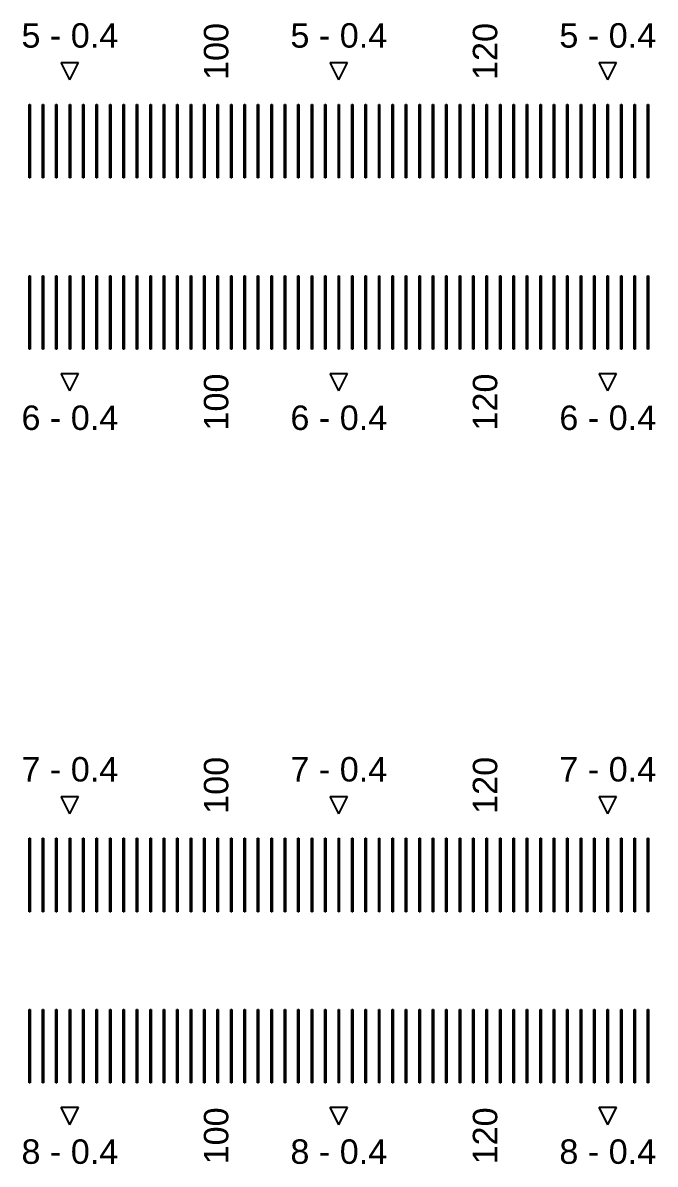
# Model space of a CAD drawing. Extents: x -24493 to 76507, y 84496 to 185496.
# Drawn here: x 22257.7 to 22516.4, y 114200.2 to 114666.7 of the extents above; entities that cross this region are included whole.
import ezdxf

# ---------------------------------------------------------------- set-up
doc = ezdxf.new("R2010")
doc.units = 13
doc.layers.add('CL - Label-1', color=120, linetype='Continuous')
doc.layers.add('CL - Label-2', color=132, linetype='Continuous')
doc.layers.add('CL - Sub-Micro', color=7, linetype='Continuous', true_color=0x47d1ff)
doc.styles.get("Standard").update_dxf_attribs({"font": 'arial.ttf'})

msp = doc.modelspace()

# ---------------------------------------------------------------- linework, layer by layer
at = {"layer": 'CL - Label-2'}
for p, q in [((22276.99, 114643.36), (22273.45, 114650.46)), ((22273.45, 114650.46), (22280.52, 114650.46)), ((22276.99, 114643.36), (22280.52, 114650.46)), ((22386.99, 114643.36), (22383.45, 114650.46)), ((22383.45, 114650.46), (22390.52, 114650.46)), ((22386.99, 114643.36), (22390.52, 114650.46)), ((22496.99, 114643.36), (22493.45, 114650.46)), ((22493.45, 114650.46), (22500.52, 114650.46)), ((22496.99, 114643.36), (22500.52, 114650.46)), ((22276.99, 114516.29), (22273.45, 114523.39)), ((22273.45, 114523.39), (22280.52, 114523.39)), ((22276.99, 114516.29), (22280.52, 114523.39)), ((22386.99, 114516.29), (22383.45, 114523.39)), ((22383.45, 114523.39), (22390.52, 114523.39)), ((22386.99, 114516.29), (22390.52, 114523.39)), ((22496.99, 114516.29), (22493.45, 114523.39)), ((22493.45, 114523.39), (22500.52, 114523.39)), ((22496.99, 114516.29), (22500.52, 114523.39)), ((22276.99, 114343.36), (22273.45, 114350.46)), ((22273.45, 114350.46), (22280.52, 114350.46)), ((22276.99, 114343.36), (22280.52, 114350.46)), ((22386.99, 114343.36), (22383.45, 114350.46)), ((22383.45, 114350.46), (22390.52, 114350.46)), ((22386.99, 114343.36), (22390.52, 114350.46)), ((22496.99, 114343.36), (22493.45, 114350.46)), ((22493.45, 114350.46), (22500.52, 114350.46)), ((22496.99, 114343.36), (22500.52, 114350.46)), ((22276.99, 114216.29), (22273.45, 114223.39)), ((22273.45, 114223.39), (22280.52, 114223.39)), ((22276.99, 114216.29), (22280.52, 114223.39)), ((22386.99, 114216.29), (22383.45, 114223.39)), ((22383.45, 114223.39), (22390.52, 114223.39)), ((22386.99, 114216.29), (22390.52, 114223.39)), ((22496.99, 114216.29), (22493.45, 114223.39)), ((22493.45, 114223.39), (22500.52, 114223.39)), ((22496.99, 114216.29), (22500.52, 114223.39))]:
    msp.add_line(p, q, dxfattribs=at)
at = {"layer": 'CL - Sub-Micro'}
for p, q in [((22260.29, 114633.36), (22260.69, 114633.36)), ((22260.29, 114603.36), (22260.29, 114633.36)), ((22260.69, 114633.36), (22260.69, 114603.36)), ((22265.79, 114633.36), (22266.19, 114633.36)), ((22265.79, 114603.36), (22265.79, 114633.36)), ((22266.19, 114633.36), (22266.19, 114603.36)), ((22271.29, 114633.36), (22271.69, 114633.36)), ((22271.29, 114603.36), (22271.29, 114633.36)), ((22271.69, 114633.36), (22271.69, 114603.36)), ((22276.79, 114633.36), (22277.19, 114633.36)), ((22276.79, 114603.36), (22276.79, 114633.36)), ((22277.19, 114633.36), (22277.19, 114603.36)), ((22282.29, 114633.36), (22282.69, 114633.36)), ((22282.29, 114603.36), (22282.29, 114633.36)), ((22282.69, 114633.36), (22282.69, 114603.36)), ((22287.79, 114633.36), (22288.19, 114633.36)), ((22287.79, 114603.36), (22287.79, 114633.36)), ((22288.19, 114633.36), (22288.19, 114603.36)), ((22293.29, 114633.36), (22293.69, 114633.36)), ((22293.29, 114603.36), (22293.29, 114633.36)), ((22293.69, 114633.36), (22293.69, 114603.36)), ((22298.79, 114633.36), (22299.19, 114633.36)), ((22298.79, 114603.36), (22298.79, 114633.36)), ((22299.19, 114633.36), (22299.19, 114603.36)), ((22304.29, 114633.36), (22304.69, 114633.36)), ((22304.29, 114603.36), (22304.29, 114633.36)), ((22304.69, 114633.36), (22304.69, 114603.36)), ((22309.79, 114633.36), (22310.19, 114633.36)), ((22309.79, 114603.36), (22309.79, 114633.36)), ((22310.19, 114633.36), (22310.19, 114603.36)), ((22315.29, 114633.36), (22315.69, 114633.36)), ((22315.29, 114603.36), (22315.29, 114633.36)), ((22315.69, 114633.36), (22315.69, 114603.36)), ((22320.79, 114633.36), (22321.19, 114633.36)), ((22320.79, 114603.36), (22320.79, 114633.36)), ((22321.19, 114633.36), (22321.19, 114603.36)), ((22326.29, 114633.36), (22326.69, 114633.36)), ((22326.29, 114603.36), (22326.29, 114633.36)), ((22326.69, 114633.36), (22326.69, 114603.36)), ((22331.79, 114633.36), (22332.19, 114633.36)), ((22331.79, 114603.36), (22331.79, 114633.36)), ((22332.19, 114633.36), (22332.19, 114603.36)), ((22337.29, 114633.36), (22337.69, 114633.36)), ((22337.29, 114603.36), (22337.29, 114633.36)), ((22337.69, 114633.36), (22337.69, 114603.36)), ((22342.79, 114633.36), (22343.19, 114633.36)), ((22342.79, 114603.36), (22342.79, 114633.36)), ((22343.19, 114633.36), (22343.19, 114603.36)), ((22348.29, 114633.36), (22348.69, 114633.36)), ((22348.29, 114603.36), (22348.29, 114633.36)), ((22348.69, 114633.36), (22348.69, 114603.36)), ((22353.79, 114633.36), (22354.19, 114633.36)), ((22353.79, 114603.36), (22353.79, 114633.36)), ((22354.19, 114633.36), (22354.19, 114603.36)), ((22359.29, 114633.36), (22359.69, 114633.36)), ((22359.29, 114603.36), (22359.29, 114633.36)), ((22359.69, 114633.36), (22359.69, 114603.36)), ((22364.79, 114633.36), (22365.19, 114633.36)), ((22364.79, 114603.36), (22364.79, 114633.36)), ((22365.19, 114633.36), (22365.19, 114603.36)), ((22370.29, 114633.36), (22370.69, 114633.36)), ((22370.29, 114603.36), (22370.29, 114633.36)), ((22370.69, 114633.36), (22370.69, 114603.36)), ((22375.79, 114633.36), (22376.19, 114633.36)), ((22375.79, 114603.36), (22375.79, 114633.36)), ((22376.19, 114633.36), (22376.19, 114603.36)), ((22381.29, 114633.36), (22381.69, 114633.36)), ((22381.29, 114603.36), (22381.29, 114633.36)), ((22381.69, 114633.36), (22381.69, 114603.36)), ((22386.79, 114633.36), (22387.19, 114633.36)), ((22386.79, 114603.36), (22386.79, 114633.36)), ((22387.19, 114633.36), (22387.19, 114603.36)), ((22392.29, 114633.36), (22392.69, 114633.36)), ((22392.29, 114603.36), (22392.29, 114633.36)), ((22392.69, 114633.36), (22392.69, 114603.36)), ((22397.79, 114633.36), (22398.19, 114633.36)), ((22397.79, 114603.36), (22397.79, 114633.36)), ((22398.19, 114633.36), (22398.19, 114603.36)), ((22403.29, 114633.36), (22403.69, 114633.36)), ((22403.29, 114603.36), (22403.29, 114633.36)), ((22403.69, 114633.36), (22403.69, 114603.36)), ((22408.79, 114633.36), (22409.19, 114633.36)), ((22408.79, 114603.36), (22408.79, 114633.36)), ((22409.19, 114633.36), (22409.19, 114603.36)), ((22414.29, 114633.36), (22414.69, 114633.36)), ((22414.29, 114603.36), (22414.29, 114633.36)), ((22414.69, 114633.36), (22414.69, 114603.36)), ((22419.79, 114633.36), (22420.19, 114633.36)), ((22419.79, 114603.36), (22419.79, 114633.36)), ((22420.19, 114633.36), (22420.19, 114603.36)), ((22425.29, 114633.36), (22425.69, 114633.36)), ((22425.29, 114603.36), (22425.29, 114633.36)), ((22425.69, 114633.36), (22425.69, 114603.36)), ((22430.79, 114633.36), (22431.19, 114633.36)), ((22430.79, 114603.36), (22430.79, 114633.36)), ((22431.19, 114633.36), (22431.19, 114603.36)), ((22436.29, 114633.36), (22436.69, 114633.36)), ((22436.29, 114603.36), (22436.29, 114633.36)), ((22436.69, 114633.36), (22436.69, 114603.36)), ((22441.79, 114633.36), (22442.19, 114633.36)), ((22441.79, 114603.36), (22441.79, 114633.36)), ((22442.19, 114633.36), (22442.19, 114603.36)), ((22447.29, 114633.36), (22447.69, 114633.36)), ((22447.29, 114603.36), (22447.29, 114633.36)), ((22447.69, 114633.36), (22447.69, 114603.36)), ((22452.79, 114633.36), (22453.19, 114633.36)), ((22452.79, 114603.36), (22452.79, 114633.36)), ((22453.19, 114633.36), (22453.19, 114603.36)), ((22458.29, 114633.36), (22458.69, 114633.36)), ((22458.29, 114603.36), (22458.29, 114633.36)), ((22458.69, 114633.36), (22458.69, 114603.36)), ((22463.79, 114633.36), (22464.19, 114633.36)), ((22463.79, 114603.36), (22463.79, 114633.36)), ((22464.19, 114633.36), (22464.19, 114603.36)), ((22469.29, 114633.36), (22469.69, 114633.36)), ((22469.29, 114603.36), (22469.29, 114633.36)), ((22469.69, 114633.36), (22469.69, 114603.36)), ((22474.79, 114633.36), (22475.19, 114633.36)), ((22474.79, 114603.36), (22474.79, 114633.36)), ((22475.19, 114633.36), (22475.19, 114603.36)), ((22480.29, 114633.36), (22480.69, 114633.36)), ((22480.29, 114603.36), (22480.29, 114633.36)), ((22480.69, 114633.36), (22480.69, 114603.36)), ((22485.79, 114633.36), (22486.19, 114633.36)), ((22485.79, 114603.36), (22485.79, 114633.36)), ((22486.19, 114633.36), (22486.19, 114603.36)), ((22491.29, 114633.36), (22491.69, 114633.36)), ((22491.29, 114603.36), (22491.29, 114633.36)), ((22491.69, 114633.36), (22491.69, 114603.36)), ((22496.79, 114633.36), (22497.19, 114633.36)), ((22496.79, 114603.36), (22496.79, 114633.36)), ((22497.19, 114633.36), (22497.19, 114603.36)), ((22502.29, 114633.36), (22502.69, 114633.36)), ((22502.29, 114603.36), (22502.29, 114633.36)), ((22502.69, 114633.36), (22502.69, 114603.36)), ((22507.79, 114633.36), (22508.19, 114633.36)), ((22507.79, 114603.36), (22507.79, 114633.36)), ((22508.19, 114633.36), (22508.19, 114603.36)), ((22513.29, 114633.36), (22513.69, 114633.36)), ((22513.29, 114603.36), (22513.29, 114633.36)), ((22513.69, 114633.36), (22513.69, 114603.36)), ((22260.69, 114603.36), (22260.29, 114603.36)), ((22266.19, 114603.36), (22265.79, 114603.36)), ((22271.69, 114603.36), (22271.29, 114603.36)), ((22277.19, 114603.36), (22276.79, 114603.36)), ((22282.69, 114603.36), (22282.29, 114603.36)), ((22288.19, 114603.36), (22287.79, 114603.36)), ((22293.69, 114603.36), (22293.29, 114603.36)), ((22299.19, 114603.36), (22298.79, 114603.36)), ((22304.69, 114603.36), (22304.29, 114603.36)), ((22310.19, 114603.36), (22309.79, 114603.36)), ((22315.69, 114603.36), (22315.29, 114603.36)), ((22321.19, 114603.36), (22320.79, 114603.36)), ((22326.69, 114603.36), (22326.29, 114603.36)), ((22332.19, 114603.36), (22331.79, 114603.36)), ((22337.69, 114603.36), (22337.29, 114603.36)), ((22343.19, 114603.36), (22342.79, 114603.36)), ((22348.69, 114603.36), (22348.29, 114603.36)), ((22354.19, 114603.36), (22353.79, 114603.36)), ((22359.69, 114603.36), (22359.29, 114603.36)), ((22365.19, 114603.36), (22364.79, 114603.36)), ((22370.69, 114603.36), (22370.29, 114603.36)), ((22376.19, 114603.36), (22375.79, 114603.36)), ((22381.69, 114603.36), (22381.29, 114603.36)), ((22387.19, 114603.36), (22386.79, 114603.36)), ((22392.69, 114603.36), (22392.29, 114603.36)), ((22398.19, 114603.36), (22397.79, 114603.36)), ((22403.69, 114603.36), (22403.29, 114603.36)), ((22409.19, 114603.36), (22408.79, 114603.36)), ((22414.69, 114603.36), (22414.29, 114603.36)), ((22420.19, 114603.36), (22419.79, 114603.36)), ((22425.69, 114603.36), (22425.29, 114603.36)), ((22431.19, 114603.36), (22430.79, 114603.36)), ((22436.69, 114603.36), (22436.29, 114603.36)), ((22442.19, 114603.36), (22441.79, 114603.36)), ((22447.69, 114603.36), (22447.29, 114603.36)), ((22453.19, 114603.36), (22452.79, 114603.36)), ((22458.69, 114603.36), (22458.29, 114603.36)), ((22464.19, 114603.36), (22463.79, 114603.36)), ((22469.69, 114603.36), (22469.29, 114603.36)), ((22475.19, 114603.36), (22474.79, 114603.36)), ((22480.69, 114603.36), (22480.29, 114603.36)), ((22486.19, 114603.36), (22485.79, 114603.36)), ((22491.69, 114603.36), (22491.29, 114603.36)), ((22497.19, 114603.36), (22496.79, 114603.36)), ((22502.69, 114603.36), (22502.29, 114603.36)), ((22508.19, 114603.36), (22507.79, 114603.36)), ((22513.69, 114603.36), (22513.29, 114603.36)), ((22260.29, 114563.36), (22260.69, 114563.36)), ((22260.29, 114533.36), (22260.29, 114563.36)), ((22260.69, 114563.36), (22260.69, 114533.36)), ((22265.79, 114563.36), (22266.19, 114563.36)), ((22265.79, 114533.36), (22265.79, 114563.36)), ((22266.19, 114563.36), (22266.19, 114533.36)), ((22271.29, 114563.36), (22271.69, 114563.36)), ((22271.29, 114533.36), (22271.29, 114563.36)), ((22271.69, 114563.36), (22271.69, 114533.36)), ((22276.79, 114563.36), (22277.19, 114563.36)), ((22276.79, 114533.36), (22276.79, 114563.36)), ((22277.19, 114563.36), (22277.19, 114533.36)), ((22282.29, 114563.36), (22282.69, 114563.36)), ((22282.29, 114533.36), (22282.29, 114563.36)), ((22282.69, 114563.36), (22282.69, 114533.36)), ((22287.79, 114563.36), (22288.19, 114563.36)), ((22287.79, 114533.36), (22287.79, 114563.36)), ((22288.19, 114563.36), (22288.19, 114533.36)), ((22293.29, 114563.36), (22293.69, 114563.36)), ((22293.29, 114533.36), (22293.29, 114563.36)), ((22293.69, 114563.36), (22293.69, 114533.36)), ((22298.79, 114563.36), (22299.19, 114563.36)), ((22298.79, 114533.36), (22298.79, 114563.36)), ((22299.19, 114563.36), (22299.19, 114533.36)), ((22304.29, 114563.36), (22304.69, 114563.36)), ((22304.29, 114533.36), (22304.29, 114563.36)), ((22304.69, 114563.36), (22304.69, 114533.36)), ((22309.79, 114563.36), (22310.19, 114563.36)), ((22309.79, 114533.36), (22309.79, 114563.36)), ((22310.19, 114563.36), (22310.19, 114533.36)), ((22315.29, 114563.36), (22315.69, 114563.36)), ((22315.29, 114533.36), (22315.29, 114563.36)), ((22315.69, 114563.36), (22315.69, 114533.36)), ((22320.79, 114563.36), (22321.19, 114563.36)), ((22320.79, 114533.36), (22320.79, 114563.36)), ((22321.19, 114563.36), (22321.19, 114533.36)), ((22326.29, 114563.36), (22326.69, 114563.36)), ((22326.29, 114533.36), (22326.29, 114563.36)), ((22326.69, 114563.36), (22326.69, 114533.36)), ((22331.79, 114563.36), (22332.19, 114563.36)), ((22331.79, 114533.36), (22331.79, 114563.36)), ((22332.19, 114563.36), (22332.19, 114533.36)), ((22337.29, 114563.36), (22337.69, 114563.36)), ((22337.29, 114533.36), (22337.29, 114563.36)), ((22337.69, 114563.36), (22337.69, 114533.36)), ((22342.79, 114563.36), (22343.19, 114563.36)), ((22342.79, 114533.36), (22342.79, 114563.36)), ((22343.19, 114563.36), (22343.19, 114533.36)), ((22348.29, 114563.36), (22348.69, 114563.36)), ((22348.29, 114533.36), (22348.29, 114563.36)), ((22348.69, 114563.36), (22348.69, 114533.36)), ((22353.79, 114563.36), (22354.19, 114563.36)), ((22353.79, 114533.36), (22353.79, 114563.36)), ((22354.19, 114563.36), (22354.19, 114533.36)), ((22359.29, 114563.36), (22359.69, 114563.36)), ((22359.29, 114533.36), (22359.29, 114563.36)), ((22359.69, 114563.36), (22359.69, 114533.36)), ((22364.79, 114563.36), (22365.19, 114563.36)), ((22364.79, 114533.36), (22364.79, 114563.36)), ((22365.19, 114563.36), (22365.19, 114533.36)), ((22370.29, 114563.36), (22370.69, 114563.36)), ((22370.29, 114533.36), (22370.29, 114563.36)), ((22370.69, 114563.36), (22370.69, 114533.36)), ((22375.79, 114563.36), (22376.19, 114563.36)), ((22375.79, 114533.36), (22375.79, 114563.36)), ((22376.19, 114563.36), (22376.19, 114533.36)), ((22381.29, 114563.36), (22381.69, 114563.36)), ((22381.29, 114533.36), (22381.29, 114563.36)), ((22381.69, 114563.36), (22381.69, 114533.36)), ((22386.79, 114563.36), (22387.19, 114563.36)), ((22386.79, 114533.36), (22386.79, 114563.36)), ((22387.19, 114563.36), (22387.19, 114533.36)), ((22392.29, 114563.36), (22392.69, 114563.36)), ((22392.29, 114533.36), (22392.29, 114563.36)), ((22392.69, 114563.36), (22392.69, 114533.36)), ((22397.79, 114563.36), (22398.19, 114563.36)), ((22397.79, 114533.36), (22397.79, 114563.36)), ((22398.19, 114563.36), (22398.19, 114533.36)), ((22403.29, 114563.36), (22403.69, 114563.36)), ((22403.29, 114533.36), (22403.29, 114563.36)), ((22403.69, 114563.36), (22403.69, 114533.36)), ((22408.79, 114563.36), (22409.19, 114563.36)), ((22408.79, 114533.36), (22408.79, 114563.36)), ((22409.19, 114563.36), (22409.19, 114533.36)), ((22414.29, 114563.36), (22414.69, 114563.36)), ((22414.29, 114533.36), (22414.29, 114563.36)), ((22414.69, 114563.36), (22414.69, 114533.36)), ((22419.79, 114563.36), (22420.19, 114563.36)), ((22419.79, 114533.36), (22419.79, 114563.36)), ((22420.19, 114563.36), (22420.19, 114533.36)), ((22425.29, 114563.36), (22425.69, 114563.36)), ((22425.29, 114533.36), (22425.29, 114563.36)), ((22425.69, 114563.36), (22425.69, 114533.36)), ((22430.79, 114563.36), (22431.19, 114563.36)), ((22430.79, 114533.36), (22430.79, 114563.36)), ((22431.19, 114563.36), (22431.19, 114533.36)), ((22436.29, 114563.36), (22436.69, 114563.36)), ((22436.29, 114533.36), (22436.29, 114563.36)), ((22436.69, 114563.36), (22436.69, 114533.36)), ((22441.79, 114563.36), (22442.19, 114563.36)), ((22441.79, 114533.36), (22441.79, 114563.36)), ((22442.19, 114563.36), (22442.19, 114533.36)), ((22447.29, 114563.36), (22447.69, 114563.36)), ((22447.29, 114533.36), (22447.29, 114563.36)), ((22447.69, 114563.36), (22447.69, 114533.36)), ((22452.79, 114563.36), (22453.19, 114563.36)), ((22452.79, 114533.36), (22452.79, 114563.36)), ((22453.19, 114563.36), (22453.19, 114533.36)), ((22458.29, 114563.36), (22458.69, 114563.36)), ((22458.29, 114533.36), (22458.29, 114563.36)), ((22458.69, 114563.36), (22458.69, 114533.36)), ((22463.79, 114563.36), (22464.19, 114563.36)), ((22463.79, 114533.36), (22463.79, 114563.36)), ((22464.19, 114563.36), (22464.19, 114533.36)), ((22469.29, 114563.36), (22469.69, 114563.36)), ((22469.29, 114533.36), (22469.29, 114563.36)), ((22469.69, 114563.36), (22469.69, 114533.36)), ((22474.79, 114563.36), (22475.19, 114563.36)), ((22474.79, 114533.36), (22474.79, 114563.36)), ((22475.19, 114563.36), (22475.19, 114533.36)), ((22480.29, 114563.36), (22480.69, 114563.36)), ((22480.29, 114533.36), (22480.29, 114563.36)), ((22480.69, 114563.36), (22480.69, 114533.36)), ((22485.79, 114563.36), (22486.19, 114563.36)), ((22485.79, 114533.36), (22485.79, 114563.36)), ((22486.19, 114563.36), (22486.19, 114533.36)), ((22491.29, 114563.36), (22491.69, 114563.36)), ((22491.29, 114533.36), (22491.29, 114563.36)), ((22491.69, 114563.36), (22491.69, 114533.36)), ((22496.79, 114563.36), (22497.19, 114563.36)), ((22496.79, 114533.36), (22496.79, 114563.36)), ((22497.19, 114563.36), (22497.19, 114533.36)), ((22502.29, 114563.36), (22502.69, 114563.36)), ((22502.29, 114533.36), (22502.29, 114563.36)), ((22502.69, 114563.36), (22502.69, 114533.36)), ((22507.79, 114563.36), (22508.19, 114563.36)), ((22507.79, 114533.36), (22507.79, 114563.36)), ((22508.19, 114563.36), (22508.19, 114533.36)), ((22513.29, 114563.36), (22513.69, 114563.36)), ((22513.29, 114533.36), (22513.29, 114563.36)), ((22513.69, 114563.36), (22513.69, 114533.36)), ((22260.69, 114533.36), (22260.29, 114533.36)), ((22266.19, 114533.36), (22265.79, 114533.36)), ((22271.69, 114533.36), (22271.29, 114533.36)), ((22277.19, 114533.36), (22276.79, 114533.36)), ((22282.69, 114533.36), (22282.29, 114533.36)), ((22288.19, 114533.36), (22287.79, 114533.36)), ((22293.69, 114533.36), (22293.29, 114533.36)), ((22299.19, 114533.36), (22298.79, 114533.36)), ((22304.69, 114533.36), (22304.29, 114533.36)), ((22310.19, 114533.36), (22309.79, 114533.36)), ((22315.69, 114533.36), (22315.29, 114533.36)), ((22321.19, 114533.36), (22320.79, 114533.36)), ((22326.69, 114533.36), (22326.29, 114533.36)), ((22332.19, 114533.36), (22331.79, 114533.36)), ((22337.69, 114533.36), (22337.29, 114533.36)), ((22343.19, 114533.36), (22342.79, 114533.36)), ((22348.69, 114533.36), (22348.29, 114533.36)), ((22354.19, 114533.36), (22353.79, 114533.36)), ((22359.69, 114533.36), (22359.29, 114533.36)), ((22365.19, 114533.36), (22364.79, 114533.36)), ((22370.69, 114533.36), (22370.29, 114533.36)), ((22376.19, 114533.36), (22375.79, 114533.36)), ((22381.69, 114533.36), (22381.29, 114533.36)), ((22387.19, 114533.36), (22386.79, 114533.36)), ((22392.69, 114533.36), (22392.29, 114533.36)), ((22398.19, 114533.36), (22397.79, 114533.36)), ((22403.69, 114533.36), (22403.29, 114533.36)), ((22409.19, 114533.36), (22408.79, 114533.36)), ((22414.69, 114533.36), (22414.29, 114533.36)), ((22420.19, 114533.36), (22419.79, 114533.36)), ((22425.69, 114533.36), (22425.29, 114533.36)), ((22431.19, 114533.36), (22430.79, 114533.36)), ((22436.69, 114533.36), (22436.29, 114533.36)), ((22442.19, 114533.36), (22441.79, 114533.36)), ((22447.69, 114533.36), (22447.29, 114533.36)), ((22453.19, 114533.36), (22452.79, 114533.36)), ((22458.69, 114533.36), (22458.29, 114533.36)), ((22464.19, 114533.36), (22463.79, 114533.36)), ((22469.69, 114533.36), (22469.29, 114533.36)), ((22475.19, 114533.36), (22474.79, 114533.36)), ((22480.69, 114533.36), (22480.29, 114533.36)), ((22486.19, 114533.36), (22485.79, 114533.36)), ((22491.69, 114533.36), (22491.29, 114533.36)), ((22497.19, 114533.36), (22496.79, 114533.36)), ((22502.69, 114533.36), (22502.29, 114533.36)), ((22508.19, 114533.36), (22507.79, 114533.36)), ((22513.69, 114533.36), (22513.29, 114533.36)), ((22260.29, 114333.36), (22260.69, 114333.36)), ((22260.29, 114303.36), (22260.29, 114333.36)), ((22260.69, 114333.36), (22260.69, 114303.36)), ((22265.79, 114333.36), (22266.19, 114333.36)), ((22265.79, 114303.36), (22265.79, 114333.36)), ((22266.19, 114333.36), (22266.19, 114303.36)), ((22271.29, 114333.36), (22271.69, 114333.36)), ((22271.29, 114303.36), (22271.29, 114333.36)), ((22271.69, 114333.36), (22271.69, 114303.36)), ((22276.79, 114333.36), (22277.19, 114333.36)), ((22276.79, 114303.36), (22276.79, 114333.36)), ((22277.19, 114333.36), (22277.19, 114303.36)), ((22282.29, 114333.36), (22282.69, 114333.36)), ((22282.29, 114303.36), (22282.29, 114333.36)), ((22282.69, 114333.36), (22282.69, 114303.36)), ((22287.79, 114333.36), (22288.19, 114333.36)), ((22287.79, 114303.36), (22287.79, 114333.36)), ((22288.19, 114333.36), (22288.19, 114303.36)), ((22293.29, 114333.36), (22293.69, 114333.36)), ((22293.29, 114303.36), (22293.29, 114333.36)), ((22293.69, 114333.36), (22293.69, 114303.36)), ((22298.79, 114333.36), (22299.19, 114333.36)), ((22298.79, 114303.36), (22298.79, 114333.36)), ((22299.19, 114333.36), (22299.19, 114303.36)), ((22304.29, 114333.36), (22304.69, 114333.36)), ((22304.29, 114303.36), (22304.29, 114333.36)), ((22304.69, 114333.36), (22304.69, 114303.36)), ((22309.79, 114333.36), (22310.19, 114333.36)), ((22309.79, 114303.36), (22309.79, 114333.36)), ((22310.19, 114333.36), (22310.19, 114303.36)), ((22315.29, 114333.36), (22315.69, 114333.36)), ((22315.29, 114303.36), (22315.29, 114333.36)), ((22315.69, 114333.36), (22315.69, 114303.36)), ((22320.79, 114333.36), (22321.19, 114333.36)), ((22320.79, 114303.36), (22320.79, 114333.36)), ((22321.19, 114333.36), (22321.19, 114303.36)), ((22326.29, 114333.36), (22326.69, 114333.36)), ((22326.29, 114303.36), (22326.29, 114333.36)), ((22326.69, 114333.36), (22326.69, 114303.36)), ((22331.79, 114333.36), (22332.19, 114333.36)), ((22331.79, 114303.36), (22331.79, 114333.36)), ((22332.19, 114333.36), (22332.19, 114303.36)), ((22337.29, 114333.36), (22337.69, 114333.36)), ((22337.29, 114303.36), (22337.29, 114333.36)), ((22337.69, 114333.36), (22337.69, 114303.36)), ((22342.79, 114333.36), (22343.19, 114333.36)), ((22342.79, 114303.36), (22342.79, 114333.36)), ((22343.19, 114333.36), (22343.19, 114303.36)), ((22348.29, 114333.36), (22348.69, 114333.36)), ((22348.29, 114303.36), (22348.29, 114333.36)), ((22348.69, 114333.36), (22348.69, 114303.36)), ((22353.79, 114333.36), (22354.19, 114333.36)), ((22353.79, 114303.36), (22353.79, 114333.36)), ((22354.19, 114333.36), (22354.19, 114303.36)), ((22359.29, 114333.36), (22359.69, 114333.36)), ((22359.29, 114303.36), (22359.29, 114333.36)), ((22359.69, 114333.36), (22359.69, 114303.36)), ((22364.79, 114333.36), (22365.19, 114333.36)), ((22364.79, 114303.36), (22364.79, 114333.36)), ((22365.19, 114333.36), (22365.19, 114303.36)), ((22370.29, 114333.36), (22370.69, 114333.36)), ((22370.29, 114303.36), (22370.29, 114333.36)), ((22370.69, 114333.36), (22370.69, 114303.36)), ((22375.79, 114333.36), (22376.19, 114333.36)), ((22375.79, 114303.36), (22375.79, 114333.36)), ((22376.19, 114333.36), (22376.19, 114303.36)), ((22381.29, 114333.36), (22381.69, 114333.36)), ((22381.29, 114303.36), (22381.29, 114333.36)), ((22381.69, 114333.36), (22381.69, 114303.36)), ((22386.79, 114333.36), (22387.19, 114333.36)), ((22386.79, 114303.36), (22386.79, 114333.36)), ((22387.19, 114333.36), (22387.19, 114303.36)), ((22392.29, 114333.36), (22392.69, 114333.36)), ((22392.29, 114303.36), (22392.29, 114333.36)), ((22392.69, 114333.36), (22392.69, 114303.36)), ((22397.79, 114333.36), (22398.19, 114333.36)), ((22397.79, 114303.36), (22397.79, 114333.36)), ((22398.19, 114333.36), (22398.19, 114303.36)), ((22403.29, 114333.36), (22403.69, 114333.36)), ((22403.29, 114303.36), (22403.29, 114333.36)), ((22403.69, 114333.36), (22403.69, 114303.36)), ((22408.79, 114333.36), (22409.19, 114333.36)), ((22408.79, 114303.36), (22408.79, 114333.36)), ((22409.19, 114333.36), (22409.19, 114303.36)), ((22414.29, 114333.36), (22414.69, 114333.36)), ((22414.29, 114303.36), (22414.29, 114333.36)), ((22414.69, 114333.36), (22414.69, 114303.36)), ((22419.79, 114333.36), (22420.19, 114333.36)), ((22419.79, 114303.36), (22419.79, 114333.36)), ((22420.19, 114333.36), (22420.19, 114303.36)), ((22425.29, 114333.36), (22425.69, 114333.36)), ((22425.29, 114303.36), (22425.29, 114333.36)), ((22425.69, 114333.36), (22425.69, 114303.36)), ((22430.79, 114333.36), (22431.19, 114333.36)), ((22430.79, 114303.36), (22430.79, 114333.36)), ((22431.19, 114333.36), (22431.19, 114303.36)), ((22436.29, 114333.36), (22436.69, 114333.36)), ((22436.29, 114303.36), (22436.29, 114333.36)), ((22436.69, 114333.36), (22436.69, 114303.36)), ((22441.79, 114333.36), (22442.19, 114333.36)), ((22441.79, 114303.36), (22441.79, 114333.36)), ((22442.19, 114333.36), (22442.19, 114303.36)), ((22447.29, 114333.36), (22447.69, 114333.36)), ((22447.29, 114303.36), (22447.29, 114333.36)), ((22447.69, 114333.36), (22447.69, 114303.36)), ((22452.79, 114333.36), (22453.19, 114333.36)), ((22452.79, 114303.36), (22452.79, 114333.36)), ((22453.19, 114333.36), (22453.19, 114303.36)), ((22458.29, 114333.36), (22458.69, 114333.36)), ((22458.29, 114303.36), (22458.29, 114333.36)), ((22458.69, 114333.36), (22458.69, 114303.36)), ((22463.79, 114333.36), (22464.19, 114333.36)), ((22463.79, 114303.36), (22463.79, 114333.36)), ((22464.19, 114333.36), (22464.19, 114303.36)), ((22469.29, 114333.36), (22469.69, 114333.36)), ((22469.29, 114303.36), (22469.29, 114333.36)), ((22469.69, 114333.36), (22469.69, 114303.36)), ((22474.79, 114333.36), (22475.19, 114333.36)), ((22474.79, 114303.36), (22474.79, 114333.36)), ((22475.19, 114333.36), (22475.19, 114303.36)), ((22480.29, 114333.36), (22480.69, 114333.36)), ((22480.29, 114303.36), (22480.29, 114333.36)), ((22480.69, 114333.36), (22480.69, 114303.36)), ((22485.79, 114333.36), (22486.19, 114333.36)), ((22485.79, 114303.36), (22485.79, 114333.36)), ((22486.19, 114333.36), (22486.19, 114303.36)), ((22491.29, 114333.36), (22491.69, 114333.36)), ((22491.29, 114303.36), (22491.29, 114333.36)), ((22491.69, 114333.36), (22491.69, 114303.36)), ((22496.79, 114333.36), (22497.19, 114333.36)), ((22496.79, 114303.36), (22496.79, 114333.36)), ((22497.19, 114333.36), (22497.19, 114303.36)), ((22502.29, 114333.36), (22502.69, 114333.36)), ((22502.29, 114303.36), (22502.29, 114333.36)), ((22502.69, 114333.36), (22502.69, 114303.36)), ((22507.79, 114333.36), (22508.19, 114333.36)), ((22507.79, 114303.36), (22507.79, 114333.36)), ((22508.19, 114333.36), (22508.19, 114303.36)), ((22513.29, 114333.36), (22513.69, 114333.36)), ((22513.29, 114303.36), (22513.29, 114333.36)), ((22513.69, 114333.36), (22513.69, 114303.36)), ((22260.69, 114303.36), (22260.29, 114303.36)), ((22266.19, 114303.36), (22265.79, 114303.36)), ((22271.69, 114303.36), (22271.29, 114303.36)), ((22277.19, 114303.36), (22276.79, 114303.36)), ((22282.69, 114303.36), (22282.29, 114303.36)), ((22288.19, 114303.36), (22287.79, 114303.36)), ((22293.69, 114303.36), (22293.29, 114303.36)), ((22299.19, 114303.36), (22298.79, 114303.36)), ((22304.69, 114303.36), (22304.29, 114303.36)), ((22310.19, 114303.36), (22309.79, 114303.36)), ((22315.69, 114303.36), (22315.29, 114303.36)), ((22321.19, 114303.36), (22320.79, 114303.36)), ((22326.69, 114303.36), (22326.29, 114303.36)), ((22332.19, 114303.36), (22331.79, 114303.36)), ((22337.69, 114303.36), (22337.29, 114303.36)), ((22343.19, 114303.36), (22342.79, 114303.36)), ((22348.69, 114303.36), (22348.29, 114303.36)), ((22354.19, 114303.36), (22353.79, 114303.36)), ((22359.69, 114303.36), (22359.29, 114303.36)), ((22365.19, 114303.36), (22364.79, 114303.36)), ((22370.69, 114303.36), (22370.29, 114303.36)), ((22376.19, 114303.36), (22375.79, 114303.36)), ((22381.69, 114303.36), (22381.29, 114303.36)), ((22387.19, 114303.36), (22386.79, 114303.36)), ((22392.69, 114303.36), (22392.29, 114303.36)), ((22398.19, 114303.36), (22397.79, 114303.36)), ((22403.69, 114303.36), (22403.29, 114303.36)), ((22409.19, 114303.36), (22408.79, 114303.36)), ((22414.69, 114303.36), (22414.29, 114303.36)), ((22420.19, 114303.36), (22419.79, 114303.36)), ((22425.69, 114303.36), (22425.29, 114303.36)), ((22431.19, 114303.36), (22430.79, 114303.36)), ((22436.69, 114303.36), (22436.29, 114303.36)), ((22442.19, 114303.36), (22441.79, 114303.36)), ((22447.69, 114303.36), (22447.29, 114303.36)), ((22453.19, 114303.36), (22452.79, 114303.36)), ((22458.69, 114303.36), (22458.29, 114303.36)), ((22464.19, 114303.36), (22463.79, 114303.36)), ((22469.69, 114303.36), (22469.29, 114303.36)), ((22475.19, 114303.36), (22474.79, 114303.36)), ((22480.69, 114303.36), (22480.29, 114303.36)), ((22486.19, 114303.36), (22485.79, 114303.36)), ((22491.69, 114303.36), (22491.29, 114303.36)), ((22497.19, 114303.36), (22496.79, 114303.36)), ((22502.69, 114303.36), (22502.29, 114303.36)), ((22508.19, 114303.36), (22507.79, 114303.36)), ((22513.69, 114303.36), (22513.29, 114303.36)), ((22260.29, 114263.36), (22260.69, 114263.36)), ((22260.29, 114233.36), (22260.29, 114263.36)), ((22260.69, 114263.36), (22260.69, 114233.36)), ((22265.79, 114263.36), (22266.19, 114263.36)), ((22265.79, 114233.36), (22265.79, 114263.36)), ((22266.19, 114263.36), (22266.19, 114233.36)), ((22271.29, 114263.36), (22271.69, 114263.36)), ((22271.29, 114233.36), (22271.29, 114263.36)), ((22271.69, 114263.36), (22271.69, 114233.36)), ((22276.79, 114263.36), (22277.19, 114263.36)), ((22276.79, 114233.36), (22276.79, 114263.36)), ((22277.19, 114263.36), (22277.19, 114233.36)), ((22282.29, 114263.36), (22282.69, 114263.36)), ((22282.29, 114233.36), (22282.29, 114263.36)), ((22282.69, 114263.36), (22282.69, 114233.36)), ((22287.79, 114263.36), (22288.19, 114263.36)), ((22287.79, 114233.36), (22287.79, 114263.36)), ((22288.19, 114263.36), (22288.19, 114233.36)), ((22293.29, 114263.36), (22293.69, 114263.36)), ((22293.29, 114233.36), (22293.29, 114263.36)), ((22293.69, 114263.36), (22293.69, 114233.36)), ((22298.79, 114263.36), (22299.19, 114263.36)), ((22298.79, 114233.36), (22298.79, 114263.36)), ((22299.19, 114263.36), (22299.19, 114233.36)), ((22304.29, 114263.36), (22304.69, 114263.36)), ((22304.29, 114233.36), (22304.29, 114263.36)), ((22304.69, 114263.36), (22304.69, 114233.36)), ((22309.79, 114263.36), (22310.19, 114263.36)), ((22309.79, 114233.36), (22309.79, 114263.36)), ((22310.19, 114263.36), (22310.19, 114233.36)), ((22315.29, 114263.36), (22315.69, 114263.36)), ((22315.29, 114233.36), (22315.29, 114263.36)), ((22315.69, 114263.36), (22315.69, 114233.36)), ((22320.79, 114263.36), (22321.19, 114263.36)), ((22320.79, 114233.36), (22320.79, 114263.36)), ((22321.19, 114263.36), (22321.19, 114233.36)), ((22326.29, 114263.36), (22326.69, 114263.36)), ((22326.29, 114233.36), (22326.29, 114263.36)), ((22326.69, 114263.36), (22326.69, 114233.36)), ((22331.79, 114263.36), (22332.19, 114263.36)), ((22331.79, 114233.36), (22331.79, 114263.36)), ((22332.19, 114263.36), (22332.19, 114233.36)), ((22337.29, 114263.36), (22337.69, 114263.36)), ((22337.29, 114233.36), (22337.29, 114263.36)), ((22337.69, 114263.36), (22337.69, 114233.36)), ((22342.79, 114263.36), (22343.19, 114263.36)), ((22342.79, 114233.36), (22342.79, 114263.36)), ((22343.19, 114263.36), (22343.19, 114233.36)), ((22348.29, 114263.36), (22348.69, 114263.36)), ((22348.29, 114233.36), (22348.29, 114263.36)), ((22348.69, 114263.36), (22348.69, 114233.36)), ((22353.79, 114263.36), (22354.19, 114263.36)), ((22353.79, 114233.36), (22353.79, 114263.36)), ((22354.19, 114263.36), (22354.19, 114233.36)), ((22359.29, 114263.36), (22359.69, 114263.36)), ((22359.29, 114233.36), (22359.29, 114263.36)), ((22359.69, 114263.36), (22359.69, 114233.36)), ((22364.79, 114263.36), (22365.19, 114263.36)), ((22364.79, 114233.36), (22364.79, 114263.36)), ((22365.19, 114263.36), (22365.19, 114233.36)), ((22370.29, 114263.36), (22370.69, 114263.36)), ((22370.29, 114233.36), (22370.29, 114263.36)), ((22370.69, 114263.36), (22370.69, 114233.36)), ((22375.79, 114263.36), (22376.19, 114263.36)), ((22375.79, 114233.36), (22375.79, 114263.36)), ((22376.19, 114263.36), (22376.19, 114233.36)), ((22381.29, 114263.36), (22381.69, 114263.36)), ((22381.29, 114233.36), (22381.29, 114263.36)), ((22381.69, 114263.36), (22381.69, 114233.36)), ((22386.79, 114263.36), (22387.19, 114263.36)), ((22386.79, 114233.36), (22386.79, 114263.36)), ((22387.19, 114263.36), (22387.19, 114233.36)), ((22392.29, 114263.36), (22392.69, 114263.36)), ((22392.29, 114233.36), (22392.29, 114263.36)), ((22392.69, 114263.36), (22392.69, 114233.36)), ((22397.79, 114263.36), (22398.19, 114263.36)), ((22397.79, 114233.36), (22397.79, 114263.36)), ((22398.19, 114263.36), (22398.19, 114233.36)), ((22403.29, 114263.36), (22403.69, 114263.36)), ((22403.29, 114233.36), (22403.29, 114263.36)), ((22403.69, 114263.36), (22403.69, 114233.36)), ((22408.79, 114263.36), (22409.19, 114263.36)), ((22408.79, 114233.36), (22408.79, 114263.36)), ((22409.19, 114263.36), (22409.19, 114233.36)), ((22414.29, 114263.36), (22414.69, 114263.36)), ((22414.29, 114233.36), (22414.29, 114263.36)), ((22414.69, 114263.36), (22414.69, 114233.36)), ((22419.79, 114263.36), (22420.19, 114263.36)), ((22419.79, 114233.36), (22419.79, 114263.36)), ((22420.19, 114263.36), (22420.19, 114233.36)), ((22425.29, 114263.36), (22425.69, 114263.36)), ((22425.29, 114233.36), (22425.29, 114263.36)), ((22425.69, 114263.36), (22425.69, 114233.36)), ((22430.79, 114263.36), (22431.19, 114263.36)), ((22430.79, 114233.36), (22430.79, 114263.36)), ((22431.19, 114263.36), (22431.19, 114233.36)), ((22436.29, 114263.36), (22436.69, 114263.36)), ((22436.29, 114233.36), (22436.29, 114263.36)), ((22436.69, 114263.36), (22436.69, 114233.36)), ((22441.79, 114263.36), (22442.19, 114263.36)), ((22441.79, 114233.36), (22441.79, 114263.36)), ((22442.19, 114263.36), (22442.19, 114233.36)), ((22447.29, 114263.36), (22447.69, 114263.36)), ((22447.29, 114233.36), (22447.29, 114263.36)), ((22447.69, 114263.36), (22447.69, 114233.36)), ((22452.79, 114263.36), (22453.19, 114263.36)), ((22452.79, 114233.36), (22452.79, 114263.36)), ((22453.19, 114263.36), (22453.19, 114233.36)), ((22458.29, 114263.36), (22458.69, 114263.36)), ((22458.29, 114233.36), (22458.29, 114263.36)), ((22458.69, 114263.36), (22458.69, 114233.36)), ((22463.79, 114263.36), (22464.19, 114263.36)), ((22463.79, 114233.36), (22463.79, 114263.36)), ((22464.19, 114263.36), (22464.19, 114233.36)), ((22469.29, 114263.36), (22469.69, 114263.36)), ((22469.29, 114233.36), (22469.29, 114263.36)), ((22469.69, 114263.36), (22469.69, 114233.36)), ((22474.79, 114263.36), (22475.19, 114263.36)), ((22474.79, 114233.36), (22474.79, 114263.36)), ((22475.19, 114263.36), (22475.19, 114233.36)), ((22480.29, 114263.36), (22480.69, 114263.36)), ((22480.29, 114233.36), (22480.29, 114263.36)), ((22480.69, 114263.36), (22480.69, 114233.36)), ((22485.79, 114263.36), (22486.19, 114263.36)), ((22485.79, 114233.36), (22485.79, 114263.36)), ((22486.19, 114263.36), (22486.19, 114233.36)), ((22491.29, 114263.36), (22491.69, 114263.36)), ((22491.29, 114233.36), (22491.29, 114263.36)), ((22491.69, 114263.36), (22491.69, 114233.36)), ((22496.79, 114263.36), (22497.19, 114263.36)), ((22496.79, 114233.36), (22496.79, 114263.36)), ((22497.19, 114263.36), (22497.19, 114233.36)), ((22502.29, 114263.36), (22502.69, 114263.36)), ((22502.29, 114233.36), (22502.29, 114263.36)), ((22502.69, 114263.36), (22502.69, 114233.36)), ((22507.79, 114263.36), (22508.19, 114263.36)), ((22507.79, 114233.36), (22507.79, 114263.36)), ((22508.19, 114263.36), (22508.19, 114233.36)), ((22513.29, 114263.36), (22513.69, 114263.36)), ((22513.29, 114233.36), (22513.29, 114263.36)), ((22513.69, 114263.36), (22513.69, 114233.36)), ((22260.69, 114233.36), (22260.29, 114233.36)), ((22266.19, 114233.36), (22265.79, 114233.36)), ((22271.69, 114233.36), (22271.29, 114233.36)), ((22277.19, 114233.36), (22276.79, 114233.36)), ((22282.69, 114233.36), (22282.29, 114233.36)), ((22288.19, 114233.36), (22287.79, 114233.36)), ((22293.69, 114233.36), (22293.29, 114233.36)), ((22299.19, 114233.36), (22298.79, 114233.36)), ((22304.69, 114233.36), (22304.29, 114233.36)), ((22310.19, 114233.36), (22309.79, 114233.36)), ((22315.69, 114233.36), (22315.29, 114233.36)), ((22321.19, 114233.36), (22320.79, 114233.36)), ((22326.69, 114233.36), (22326.29, 114233.36)), ((22332.19, 114233.36), (22331.79, 114233.36)), ((22337.69, 114233.36), (22337.29, 114233.36)), ((22343.19, 114233.36), (22342.79, 114233.36)), ((22348.69, 114233.36), (22348.29, 114233.36)), ((22354.19, 114233.36), (22353.79, 114233.36)), ((22359.69, 114233.36), (22359.29, 114233.36)), ((22365.19, 114233.36), (22364.79, 114233.36)), ((22370.69, 114233.36), (22370.29, 114233.36)), ((22376.19, 114233.36), (22375.79, 114233.36)), ((22381.69, 114233.36), (22381.29, 114233.36)), ((22387.19, 114233.36), (22386.79, 114233.36)), ((22392.69, 114233.36), (22392.29, 114233.36)), ((22398.19, 114233.36), (22397.79, 114233.36)), ((22403.69, 114233.36), (22403.29, 114233.36)), ((22409.19, 114233.36), (22408.79, 114233.36)), ((22414.69, 114233.36), (22414.29, 114233.36)), ((22420.19, 114233.36), (22419.79, 114233.36)), ((22425.69, 114233.36), (22425.29, 114233.36)), ((22431.19, 114233.36), (22430.79, 114233.36)), ((22436.69, 114233.36), (22436.29, 114233.36)), ((22442.19, 114233.36), (22441.79, 114233.36)), ((22447.69, 114233.36), (22447.29, 114233.36)), ((22453.19, 114233.36), (22452.79, 114233.36)), ((22458.69, 114233.36), (22458.29, 114233.36)), ((22464.19, 114233.36), (22463.79, 114233.36)), ((22469.69, 114233.36), (22469.29, 114233.36)), ((22475.19, 114233.36), (22474.79, 114233.36)), ((22480.69, 114233.36), (22480.29, 114233.36)), ((22486.19, 114233.36), (22485.79, 114233.36)), ((22491.69, 114233.36), (22491.29, 114233.36)), ((22497.19, 114233.36), (22496.79, 114233.36)), ((22502.69, 114233.36), (22502.29, 114233.36)), ((22508.19, 114233.36), (22507.79, 114233.36)), ((22513.69, 114233.36), (22513.29, 114233.36))]:
    msp.add_line(p, q, dxfattribs=at)

# ---------------------------------------------------------------- texts
at = {"layer": 'CL - Label-1', "char_height": 10, "rotation": 90}
for s, insert, attachment_point in [('100', (22331.79, 114643.36), 1), ('120', (22441.79, 114643.36), 1), ('100', (22331.79, 114523.36), 3), ('120', (22441.79, 114523.36), 3), ('100', (22331.79, 114343.36), 1), ('120', (22441.79, 114343.36), 1), ('100', (22331.79, 114223.36), 3), ('120', (22441.79, 114223.36), 3)]:
    msp.add_mtext_dynamic_manual_height_columns(s, width=21.565, gutter_width=12.5, heights=[8.55], dxfattribs=dict(at, insert=insert, attachment_point=attachment_point))
at = {"layer": 'CL - Label-2', "char_height": 10}
for s, insert, attachment_point in [('5 - 0.4', (22276.99, 114656.44), 8), ('5 - 0.4', (22386.99, 114656.44), 8), ('5 - 0.4', (22496.99, 114656.44), 8), ('6 - 0.4', (22276.99, 114510.29), 2), ('6 - 0.4', (22386.99, 114510.29), 2), ('6 - 0.4', (22496.99, 114510.29), 2), ('7 - 0.4', (22276.99, 114356.44), 8), ('7 - 0.4', (22386.99, 114356.44), 8), ('7 - 0.4', (22496.99, 114356.44), 8), ('8 - 0.4', (22276.99, 114210.29), 2), ('8 - 0.4', (22386.99, 114210.29), 2), ('8 - 0.4', (22496.99, 114210.29), 2)]:
    msp.add_mtext_dynamic_manual_height_columns(s, width=52.3045, gutter_width=12.5, heights=[18.11], dxfattribs=dict(at, insert=insert, attachment_point=attachment_point))

doc.saveas('drawing.dxf')
